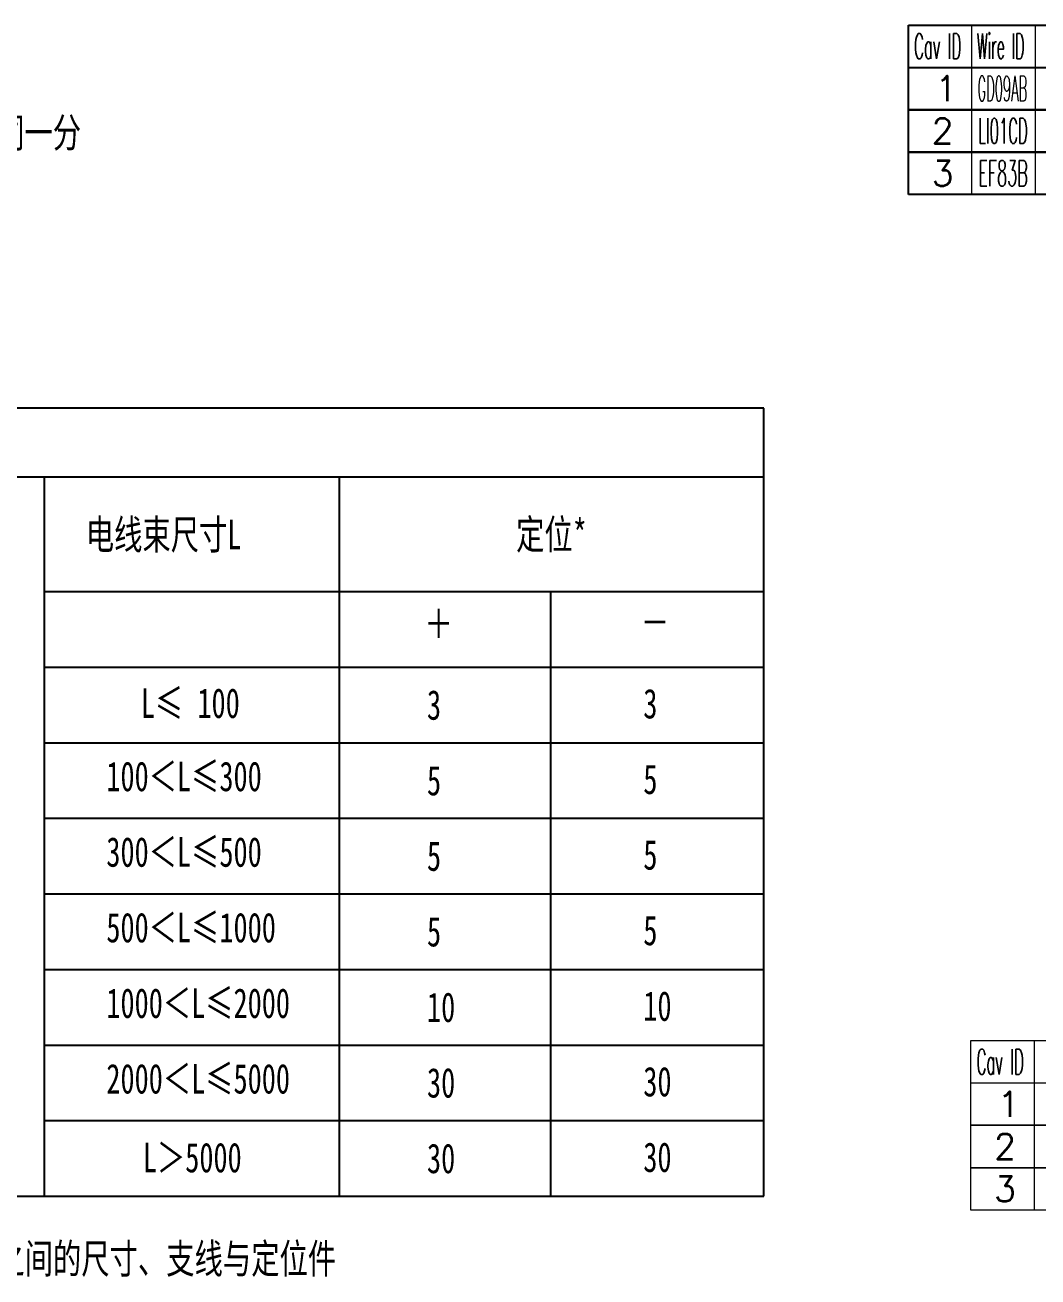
# Model space of a CAD drawing. Header units: inches. Extents: x 47316 to 59086, y 3141 to 11743.
# Drawn here: x 50432.4 to 50552, y 11027 to 11174.7 of the extents above; entities that cross this region are included whole.
import ezdxf

# ---------------------------------------------------------------- set-up
doc = ezdxf.new("R2010")
doc.units = ezdxf.units.IN
doc.header["$MEASUREMENT"] = 0
doc.styles.get("Standard").update_dxf_attribs({"font": ''})
doc.styles.add('样式 100', font='SimSun.ttf', dxfattribs={"width": 0.7, "height": 3.5})
doc.styles.get('Standard').set_extended_font_data('SimSun')

msp = doc.modelspace()

# ---------------------------------------------------------------- linework, layer by layer
at = {"color": 0, "linetype": 'Continuous', "lineweight": -3}
for p, q in [((50536.67, 11174.71), (50619.17, 11174.71)), ((50536.67, 11169.71), (50536.67, 11174.71)), ((50536.67, 11169.71), (50619.17, 11169.71))]:
    msp.add_line(p, q, dxfattribs=at)
at = {"color": 7, "linetype": 'Continuous', "lineweight": 15}
for p, q in [((50544.17, 11169.71), (50544.17, 11174.71)), ((50551.67, 11169.71), (50551.67, 11174.71)), ((50551.54, 11049.87), (50551.54, 11054.87))]:
    msp.add_line(p, q, dxfattribs=at)
at = {"color": 102, "linetype": 'Continuous', "lineweight": 15}
for p, q in [((50544.17, 11164.71), (50544.17, 11169.71)), ((50551.67, 11164.71), (50551.67, 11169.71)), ((50544.17, 11159.71), (50544.17, 11164.71)), ((50551.67, 11159.71), (50551.67, 11164.71)), ((50544.17, 11154.71), (50544.17, 11159.71)), ((50551.67, 11154.71), (50551.67, 11159.71)), ((50544.04, 11054.87), (50626.54, 11054.87)), ((50544.04, 11049.87), (50544.04, 11054.87)), ((50544.04, 11049.87), (50626.54, 11049.87)), ((50551.54, 11044.87), (50551.54, 11049.87)), ((50551.54, 11039.87), (50551.54, 11044.87)), ((50551.54, 11034.87), (50551.54, 11039.87))]:
    msp.add_line(p, q, dxfattribs=at)
at = {"color": 0, "lineweight": -3}
for p, q in [((50519.62, 11129.51), (50291.3, 11129.51)), ((50519.62, 11036.5), (50519.62, 11129.51)), ((50291.3, 11121.4), (50469.54, 11121.4)), ((50434.67, 11121.4), (50434.67, 11036.5)), ((50469.54, 11036.5), (50469.54, 11121.4)), ((50469.54, 11121.4), (50519.62, 11121.4)), ((50434.67, 11107.86), (50519.62, 11107.86)), ((50494.42, 11107.86), (50494.42, 11036.5)), ((50434.67, 11098.94), (50519.62, 11098.94)), ((50434.67, 11090.02), (50519.62, 11090.02)), ((50434.67, 11081.1), (50519.62, 11081.1)), ((50434.67, 11072.18), (50519.62, 11072.18)), ((50434.67, 11063.26), (50519.62, 11063.26)), ((50434.67, 11054.34), (50519.62, 11054.34)), ((50434.67, 11045.42), (50519.62, 11045.42)), ((50291.3, 11036.5), (50519.62, 11036.5))]:
    msp.add_line(p, q, dxfattribs=at)
at = {"color": 0, "linetype": 'Continuous', "lineweight": -3}
for points in [[(50536.67, 11164.71), (50536.67, 11169.71), (50619.17, 11169.71), (50619.17, 11164.71)], [(50536.67, 11159.71), (50536.67, 11164.71), (50619.17, 11164.71), (50619.17, 11159.71)], [(50536.67, 11154.71), (50536.67, 11159.71), (50619.17, 11159.71), (50619.17, 11154.71)]]:
    msp.add_lwpolyline(points, close=True, dxfattribs=at)
at = {"color": 102, "linetype": 'Continuous', "lineweight": 15}
for points in [[(50544.04, 11044.87), (50544.04, 11049.87), (50626.54, 11049.87), (50626.54, 11044.87)], [(50544.04, 11039.87), (50544.04, 11044.87), (50626.54, 11044.87), (50626.54, 11039.87)], [(50544.04, 11034.87), (50544.04, 11039.87), (50626.54, 11039.87), (50626.54, 11034.87)]]:
    msp.add_lwpolyline(points, close=True, dxfattribs=at)

# ---------------------------------------------------------------- texts
at = {"color": 0, "lineweight": -3, "width": 0.7}
for s, p in [('，同一分', (50425.67, 11160.27)), ('电线束尺寸L', (50439.59, 11112.84)), ('定位*', (50490.38, 11112.85)), ('＋', (50479.58, 11102.32)), ('－', (50505.1, 11102.47)), ('L≤ 100', (50446.1, 11092.94)), ('3', (50479.86, 11092.73)), ('3', (50505.39, 11092.88)), ('100＜L≤300', (50442.02, 11084.3)), ('5', (50479.86, 11083.81)), ('5', (50505.39, 11083.96)), ('300＜L≤500', (50442.02, 11075.38)), ('5', (50479.86, 11074.9)), ('5', (50505.39, 11075.04)), ('500＜L≤1000', (50442.02, 11066.46)), ('5', (50479.86, 11065.98)), ('5', (50505.39, 11066.12)), ('1000＜L≤2000', (50442.02, 11057.54)), ('10', (50479.86, 11057.06)), ('10', (50505.39, 11057.2)), ('2000＜L≤5000', (50442.02, 11048.62)), ('30', (50479.86, 11048.14)), ('30', (50505.39, 11048.28)), ('L＞5000', (50446.32, 11039.32)), ('30', (50479.86, 11039.22)), ('30', (50505.39, 11039.36)), ('适用于定位件之间、固定支架之间、定位件与固定支架之间、干线与定位件或固定支架之间的尺寸、支线与定位件', (50302.05, 11027.38))]:
    msp.add_text(s, height=3.5, dxfattribs=at).set_placement(p)
at = {"color": 7, "linetype": 'Continuous', "lineweight": 15, "char_height": 3, "attachment_point": 1, "style": '样式 100'}
for s, insert, width in [('\\Fromans.shx;\\W0.4292452830;\\T1.0000000000;\\o\\lCav ID', (50537.35, 11173.71), 6.5), ('\\Fromans.shx;\\W0.4026548673;\\T1.0000000000;\\o\\lWire ID', (50544.78, 11173.71), 6.5), ('\\Fromans.shx;\\W1.0000000000;\\T1.0000000000;\\o\\l1', (50539.85, 11168.71), 2.8571), ('\\Fromans.shx;\\W1.0000000000;\\T1.0000000000;\\o\\l2', (50539.42, 11163.71), 2.8571), ('\\Fromans.shx;\\W1.0000000000;\\T1.0000000000;\\o\\l3', (50539.42, 11158.71), 2.8571), ('\\Fromans.shx;\\W0.4292452830;\\T1.0000000000;\\o\\lCav ID', (50544.73, 11053.87), 6.5), ('\\Fromans.shx;\\W1.0000000000;\\T1.0000000000;\\o\\l1', (50547.22, 11048.87), 2.8571), ('\\Fromans.shx;\\W1.0000000000;\\T1.0000000000;\\o\\l2', (50546.79, 11043.87), 2.8571), ('\\Fromans.shx;\\W1.0000000000;\\T1.0000000000;\\o\\l3', (50546.79, 11038.87), 2.8571)]:
    msp.add_mtext(s, dxfattribs=dict(at, insert=insert, width=width))
at = {"color": 21, "linetype": 'Continuous', "lineweight": 15, "char_height": 3, "width": 6.5, "attachment_point": 1, "style": '样式 100'}
for s, insert in [('\\Fromans.shx;\\W0.3760330579;\\T1.0000000000;\\o\\lGD09AB', (50544.83, 11168.71)), ('\\Fromans.shx;\\W0.4252336449;\\T1.0000000000;\\o\\lLI01CD', (50544.91, 11163.71)), ('\\Fromans.shx;\\W0.4642857143;\\T1.0000000000;\\o\\lEF83B', (50544.93, 11158.71))]:
    msp.add_mtext(s, dxfattribs=dict(at, insert=insert))

doc.saveas('drawing.dxf')
